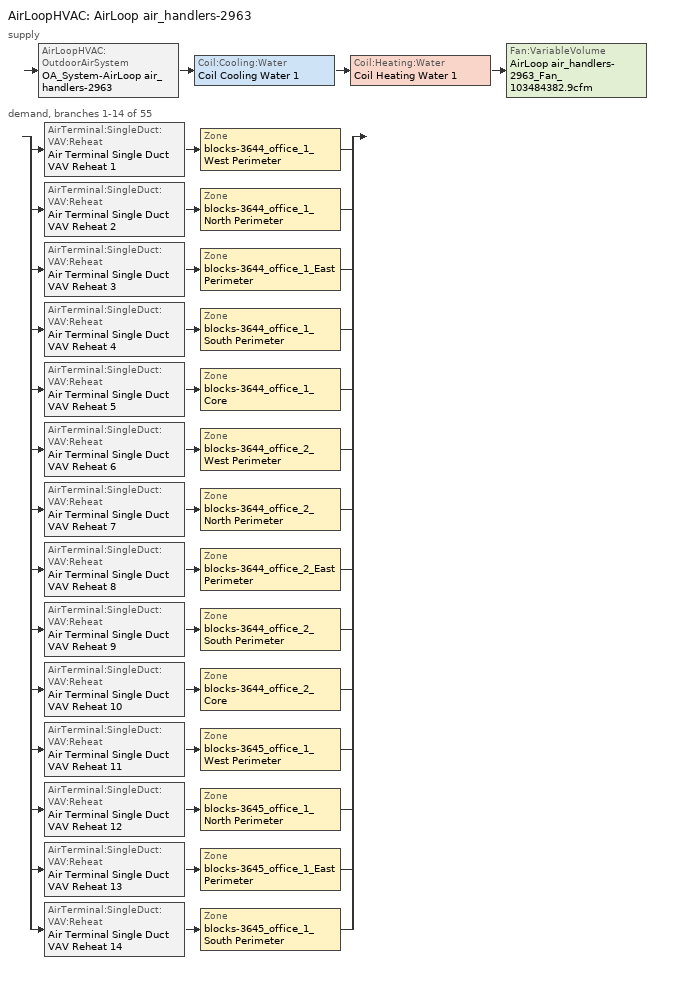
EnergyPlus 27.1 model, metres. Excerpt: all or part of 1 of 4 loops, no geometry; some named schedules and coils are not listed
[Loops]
AirLoopHVAC 'AirLoop air_handlers-2963'
 supply: AirLoopHVAC:OutdoorAirSystem 'OA_System-AirLoop air_handlers-2963' > Coil:Cooling:Water 'Coil Cooling Water 1' > Coil:Heating:Water 'Coil Heating Water 1' > Fan:VariableVolume 'AirLoop air_handlers-2963_Fan_103484382.9cfm'
 demand, branches 1-14 of 55: split
  | AirTerminal:SingleDuct:VAV:Reheat 'Air Terminal Single Duct VAV Reheat 1' > Zone 'blocks-3644_office_1_West Perimeter'
  | AirTerminal:SingleDuct:VAV:Reheat 'Air Terminal Single Duct VAV Reheat 2' > Zone 'blocks-3644_office_1_North Perimeter'
  | AirTerminal:SingleDuct:VAV:Reheat 'Air Terminal Single Duct VAV Reheat 3' > Zone 'blocks-3644_office_1_East Perimeter'
  | AirTerminal:SingleDuct:VAV:Reheat 'Air Terminal Single Duct VAV Reheat 4' > Zone 'blocks-3644_office_1_South Perimeter'
  | AirTerminal:SingleDuct:VAV:Reheat 'Air Terminal Single Duct VAV Reheat 5' > Zone 'blocks-3644_office_1_Core'
  | AirTerminal:SingleDuct:VAV:Reheat 'Air Terminal Single Duct VAV Reheat 6' > Zone 'blocks-3644_office_2_West Perimeter'
  | AirTerminal:SingleDuct:VAV:Reheat 'Air Terminal Single Duct VAV Reheat 7' > Zone 'blocks-3644_office_2_North Perimeter'
  | AirTerminal:SingleDuct:VAV:Reheat 'Air Terminal Single Duct VAV Reheat 8' > Zone 'blocks-3644_office_2_East Perimeter'
  | AirTerminal:SingleDuct:VAV:Reheat 'Air Terminal Single Duct VAV Reheat 9' > Zone 'blocks-3644_office_2_South Perimeter'
  | AirTerminal:SingleDuct:VAV:Reheat 'Air Terminal Single Duct VAV Reheat 10' > Zone 'blocks-3644_office_2_Core'
  | AirTerminal:SingleDuct:VAV:Reheat 'Air Terminal Single Duct VAV Reheat 11' > Zone 'blocks-3645_office_1_West Perimeter'
  | AirTerminal:SingleDuct:VAV:Reheat 'Air Terminal Single Duct VAV Reheat 12' > Zone 'blocks-3645_office_1_North Perimeter'
  | AirTerminal:SingleDuct:VAV:Reheat 'Air Terminal Single Duct VAV Reheat 13' > Zone 'blocks-3645_office_1_East Perimeter'
  | AirTerminal:SingleDuct:VAV:Reheat 'Air Terminal Single Duct VAV Reheat 14' > Zone 'blocks-3645_office_1_South Perimeter'
[DesignSpecification:OutdoorAir]
Office_Outdoor_Air_62.2_Multizone_Adjusted: Outdoor Air Method=Sum; Outdoor Air Flow per Person {m3/s-person}=0; Outdoor Air Flow per Zone Floor Area {m3/s-m2}=0.00053975; Outdoor Air Flow per Zone {m3/s}=0; Outdoor Air Flow Air Changes per Hour {1/hr}=0
[DesignSpecification:ZoneAirDistribution] Zone Air Distribution Effectiveness in Cooling Mode=1; Zone Air Distribution Effectiveness in Heating Mode=1
blocks-3644_office_1_Core Design Spec Zone Air Dist; blocks-3644_office_1_East Perimeter Design Spec Zone Air Dist; blocks-3644_office_1_North Perimeter Design Spec Zone Air Dist; blocks-3644_office_1_South Perimeter Design Spec Zone Air Dist; blocks-3644_office_1_West Perimeter Design Spec Zone Air Dist; blocks-3644_office_2_Core Design Spec Zone Air Dist; blocks-3644_office_2_East Perimeter Design Spec Zone Air Dist; blocks-3644_office_2_North Perimeter Design Spec Zone Air Dist; blocks-3644_office_2_South Perimeter Design Spec Zone Air Dist; blocks-3644_office_2_West Perimeter Design Spec Zone Air Dist; blocks-3645_office_1_Core Design Spec Zone Air Dist; blocks-3645_office_1_East Perimeter Design Spec Zone Air Dist; blocks-3645_office_1_North Perimeter Design Spec Zone Air Dist; blocks-3645_office_1_South Perimeter Design Spec Zone Air Dist; blocks-3645_office_1_West Perimeter Design Spec Zone Air Dist; blocks-3645_office_2_Core Design Spec Zone Air Dist; blocks-3645_office_2_East Perimeter Design Spec Zone Air Dist; blocks-3645_office_2_North Perimeter Design Spec Zone Air Dist; blocks-3645_office_2_South Perimeter Design Spec Zone Air Dist; blocks-3645_office_2_West Perimeter Design Spec Zone Air Dist; blocks-3645_office_3_Core Design Spec Zone Air Dist; blocks-3645_office_3_East Perimeter Design Spec Zone Air Dist; blocks-3645_office_3_North Perimeter Design Spec Zone Air Dist; blocks-3645_office_3_South Perimeter Design Spec Zone Air Dist; blocks-3645_office_3_West Perimeter Design Spec Zone Air Dist; blocks-3645_office_4_Core Design Spec Zone Air Dist; blocks-3645_office_4_East Perimeter Design Spec Zone Air Dist; blocks-3645_office_4_North Perimeter Design Spec Zone Air Dist; blocks-3645_office_4_South Perimeter Design Spec Zone Air Dist; blocks-3645_office_4_West Perimeter Design Spec Zone Air Dist; blocks-3645_office_5_Core Design Spec Zone Air Dist; blocks-3645_office_5_East Perimeter Design Spec Zone Air Dist
[Sizing:Zone] Zone Cooling Design Supply Air Temperature Input Method=TemperatureDifference; Zone Cooling Design Supply Air Temperature {C}=14; Zone Cooling Design Supply Air Temperature Difference {deltaC}=11.11; Zone Heating Design Supply Air Temperature Input Method=TemperatureDifference; Zone Heating Design Supply Air Temperature {C}=40; Zone Heating Design Supply Air Temperature Difference {deltaC}=11.11; Zone Cooling Design Supply Air Humidity Ratio {kgWater/kgDryAir}=0.0085; Zone Heating Design Supply Air Humidity Ratio {kgWater/kgDryAir}=0.008; Design Specification Outdoor Air Object=Office_Outdoor_Air_62.2_Multizone_Adjusted; Cooling Design Air Flow Method=DesignDay; Cooling Design Air Flow Rate {m3/s}=0; Cooling Minimum Air Flow per Zone Floor Area {m3/s-m2}=0.000762; Cooling Minimum Air Flow {m3/s}=0; Cooling Minimum Air Flow Fraction=0; Heating Design Air Flow Method=DesignDay; Heating Design Air Flow Rate {m3/s}=0; Heating Maximum Air Flow per Zone Floor Area {m3/s-m2}=0.002032; Heating Maximum Air Flow {m3/s}=0.141576; Heating Maximum Air Flow Fraction=0.3; Account for Dedicated Outdoor Air System=No; Dedicated Outdoor Air System Control Strategy=NeutralSupplyAir; Dedicated Outdoor Air Low Setpoint Temperature for Design {C}=autosize; Dedicated Outdoor Air High Setpoint Temperature for Design {C}=autosize; Zone Load Sizing Method=Sensible Load Only No Latent Load; Zone Latent Cooling Design Supply Air Humidity Ratio Input Method=HumidityRatioDifference; Zone Cooling Design Supply Air Humidity Ratio Difference {kgWater/kgDryAir}=0.005; Zone Latent Heating Design Supply Air Humidity Ratio Input Method=HumidityRatioDifference; Zone Humidification Design Supply Air Humidity Ratio Difference {kgWater/kgDryAir}=0.005
Name | Design Specification Zone Air Distribution Object
blocks-3644_office_1_Core | blocks-3644_office_1_Core Design Spec Zone Air Dist
blocks-3644_office_1_East Perimeter | blocks-3644_office_1_East Perimeter Design Spec Zone Air Dist
blocks-3644_office_1_North Perimeter | blocks-3644_office_1_North Perimeter Design Spec Zone Air Dist
blocks-3644_office_1_South Perimeter | blocks-3644_office_1_South Perimeter Design Spec Zone Air Dist
blocks-3644_office_1_West Perimeter | blocks-3644_office_1_West Perimeter Design Spec Zone Air Dist
blocks-3644_office_2_Core | blocks-3644_office_2_Core Design Spec Zone Air Dist
blocks-3644_office_2_East Perimeter | blocks-3644_office_2_East Perimeter Design Spec Zone Air Dist
blocks-3644_office_2_North Perimeter | blocks-3644_office_2_North Perimeter Design Spec Zone Air Dist
blocks-3644_office_2_South Perimeter | blocks-3644_office_2_South Perimeter Design Spec Zone Air Dist
blocks-3644_office_2_West Perimeter | blocks-3644_office_2_West Perimeter Design Spec Zone Air Dist
blocks-3645_office_1_East Perimeter | blocks-3645_office_1_East Perimeter Design Spec Zone Air Dist
blocks-3645_office_1_North Perimeter | blocks-3645_office_1_North Perimeter Design Spec Zone Air Dist
blocks-3645_office_1_South Perimeter | blocks-3645_office_1_South Perimeter Design Spec Zone Air Dist
blocks-3645_office_1_West Perimeter | blocks-3645_office_1_West Perimeter Design Spec Zone Air Dist
[Sizing:System]
AirLoop air_handlers-2963: Type of Load to Size On=Sensible; Design Outdoor Air Flow Rate {m3/s}=Autosize; Central Heating Maximum System Air Flow Ratio=0.3; Preheat Design Temperature {C}=7; Preheat Design Humidity Ratio {kgWater/kgDryAir}=0.008; Precool Design Temperature {C}=12.8; Precool Design Humidity Ratio {kgWater/kgDryAir}=0.008; Central Cooling Design Supply Air Temperature {C}=12.8; Central Heating Design Supply Air Temperature {C}=16.7; Type of Zone Sum to Use=NonCoincident; 100% Outdoor Air in Cooling=No; 100% Outdoor Air in Heating=No; Central Cooling Design Supply Air Humidity Ratio {kgWater/kgDryAir}=0.0085; Central Heating Design Supply Air Humidity Ratio {kgWater/kgDryAir}=0.008; Cooling Supply Air Flow Rate Method=DesignDay; Cooling Supply Air Flow Rate {m3/s}=0; Cooling Supply Air Flow Rate Per Floor Area {m3/s-m2}=0.00996765; Cooling Fraction of Autosized Cooling Supply Air Flow Rate=1; Cooling Supply Air Flow Rate Per Unit Cooling Capacity {m3/s-W}=3.94755e-05; Heating Supply Air Flow Rate Method=DesignDay; Heating Supply Air Flow Rate {m3/s}=0; Heating Supply Air Flow Rate Per Floor Area {m3/s-m2}=0.00996765; Heating Fraction of Autosized Heating Supply Air Flow Rate=1; Heating Fraction of Autosized Cooling Supply Air Flow Rate=1; Heating Supply Air Flow Rate Per Unit Heating Capacity {m3/s-W}=3.15882e-05; System Outdoor Air Method=ZoneSum; Zone Maximum Outdoor Air Fraction=1; Cooling Design Capacity Method=CoolingDesignCapacity; Cooling Design Capacity {W}=Autosize; Cooling Design Capacity Per Floor Area {W/m2}=234.7; Fraction of Autosized Cooling Design Capacity=1; Heating Design Capacity Method=HeatingDesignCapacity; Heating Design Capacity {W}=Autosize; Heating Design Capacity Per Floor Area {W/m2}=157; Fraction of Autosized Heating Design Capacity=1; Central Cooling Capacity Control Method=OnOff
[ZoneControl:Thermostat]
Name | Zone or ZoneList | Control Type Schedule | Control 1
blocks-3644_office_1_Core Thermostat | blocks-3644_office_1_Core | blocks-3644_office_1_Core Thermostat Schedule | Thermostat Setpoint Dual Setpoint 5
blocks-3644_office_1_East Perimeter Thermostat | blocks-3644_office_1_East Perimeter | blocks-3644_office_1_East Perimeter Thermostat Schedule | Thermostat Setpoint Dual Setpoint 3
blocks-3644_office_1_North Perimeter Thermostat | blocks-3644_office_1_North Perimeter | blocks-3644_office_1_North Perimeter Thermostat Schedule | Thermostat Setpoint Dual Setpoint 2
blocks-3644_office_1_South Perimeter Thermostat | blocks-3644_office_1_South Perimeter | blocks-3644_office_1_South Perimeter Thermostat Schedule | Thermostat Setpoint Dual Setpoint 4
blocks-3644_office_1_West Perimeter Thermostat | blocks-3644_office_1_West Perimeter | blocks-3644_office_1_West Perimeter Thermostat Schedule | Thermostat Setpoint Dual Setpoint 1
blocks-3644_office_2_Core Thermostat | blocks-3644_office_2_Core | blocks-3644_office_2_Core Thermostat Schedule | Thermostat Setpoint Dual Setpoint 10
blocks-3644_office_2_East Perimeter Thermostat | blocks-3644_office_2_East Perimeter | blocks-3644_office_2_East Perimeter Thermostat Schedule | Thermostat Setpoint Dual Setpoint 8
blocks-3644_office_2_North Perimeter Thermostat | blocks-3644_office_2_North Perimeter | blocks-3644_office_2_North Perimeter Thermostat Schedule | Thermostat Setpoint Dual Setpoint 7
blocks-3644_office_2_South Perimeter Thermostat | blocks-3644_office_2_South Perimeter | blocks-3644_office_2_South Perimeter Thermostat Schedule | Thermostat Setpoint Dual Setpoint 9
blocks-3644_office_2_West Perimeter Thermostat | blocks-3644_office_2_West Perimeter | blocks-3644_office_2_West Perimeter Thermostat Schedule | Thermostat Setpoint Dual Setpoint 6
blocks-3645_office_1_East Perimeter Thermostat | blocks-3645_office_1_East Perimeter | blocks-3645_office_1_East Perimeter Thermostat Schedule | Thermostat Setpoint Dual Setpoint 13
blocks-3645_office_1_North Perimeter Thermostat | blocks-3645_office_1_North Perimeter | blocks-3645_office_1_North Perimeter Thermostat Schedule | Thermostat Setpoint Dual Setpoint 12
blocks-3645_office_1_South Perimeter Thermostat | blocks-3645_office_1_South Perimeter | blocks-3645_office_1_South Perimeter Thermostat Schedule | Thermostat Setpoint Dual Setpoint 14
blocks-3645_office_1_West Perimeter Thermostat | blocks-3645_office_1_West Perimeter | blocks-3645_office_1_West Perimeter Thermostat Schedule | Thermostat Setpoint Dual Setpoint 11
[ThermostatSetpoint:DualSetpoint] Heating Setpoint Temperature Schedule=Office_Heating_Schedule; Cooling Setpoint Temperature Schedule=Office_Cooling_Schedule
Thermostat Setpoint Dual Setpoint 5; Thermostat Setpoint Dual Setpoint 3; Thermostat Setpoint Dual Setpoint 2; Thermostat Setpoint Dual Setpoint 4; Thermostat Setpoint Dual Setpoint 1; Thermostat Setpoint Dual Setpoint 10; Thermostat Setpoint Dual Setpoint 8; Thermostat Setpoint Dual Setpoint 7; Thermostat Setpoint Dual Setpoint 9; Thermostat Setpoint Dual Setpoint 6; Thermostat Setpoint Dual Setpoint 13; Thermostat Setpoint Dual Setpoint 12; Thermostat Setpoint Dual Setpoint 14; Thermostat Setpoint Dual Setpoint 11
[AirTerminal:SingleDuct:VAV:Reheat] Availability Schedule=Always_On; Maximum Air Flow Rate {m3/s}=Autosize; Zone Minimum Air Flow Input Method=Constant; Constant Minimum Air Flow Fraction=0.3; Fixed Minimum Air Flow Rate {m3/s}=0; Maximum Hot Water or Steam Flow Rate {m3/s}=Autosize; Minimum Hot Water or Steam Flow Rate {m3/s}=0; Convergence Tolerance=0.001; Damper Heating Action=Normal; Maximum Flow per Zone Floor Area During Reheat {m3/s-m2}=Autocalculate; Maximum Flow Fraction During Reheat=Autocalculate; Maximum Reheat Air Temperature {C}=35
Name | Reheat Coil
Air Terminal Single Duct VAV Reheat 5 | Coil Heating Water 6
Air Terminal Single Duct VAV Reheat 3 | Coil Heating Water 4
Air Terminal Single Duct VAV Reheat 2 | Coil Heating Water 3
Air Terminal Single Duct VAV Reheat 4 | Coil Heating Water 5
Air Terminal Single Duct VAV Reheat 1 | Coil Heating Water 2
Air Terminal Single Duct VAV Reheat 10 | Coil Heating Water 11
Air Terminal Single Duct VAV Reheat 8 | Coil Heating Water 9
Air Terminal Single Duct VAV Reheat 7 | Coil Heating Water 8
Air Terminal Single Duct VAV Reheat 9 | Coil Heating Water 10
Air Terminal Single Duct VAV Reheat 6 | Coil Heating Water 7
Air Terminal Single Duct VAV Reheat 13 | Coil Heating Water 14
Air Terminal Single Duct VAV Reheat 12 | Coil Heating Water 13
Air Terminal Single Duct VAV Reheat 14 | Coil Heating Water 15
Air Terminal Single Duct VAV Reheat 11 | Coil Heating Water 12
[Zone equipment]
blocks-3644_office_1_Core: Air Terminal Single Duct VAV Reheat 5
blocks-3644_office_1_East Perimeter: Air Terminal Single Duct VAV Reheat 3
blocks-3644_office_1_North Perimeter: Air Terminal Single Duct VAV Reheat 2
blocks-3644_office_1_South Perimeter: Air Terminal Single Duct VAV Reheat 4
blocks-3644_office_1_West Perimeter: Air Terminal Single Duct VAV Reheat 1
blocks-3644_office_2_Core: Air Terminal Single Duct VAV Reheat 10
blocks-3644_office_2_East Perimeter: Air Terminal Single Duct VAV Reheat 8
blocks-3644_office_2_North Perimeter: Air Terminal Single Duct VAV Reheat 7
blocks-3644_office_2_South Perimeter: Air Terminal Single Duct VAV Reheat 9
blocks-3644_office_2_West Perimeter: Air Terminal Single Duct VAV Reheat 6
blocks-3645_office_1_East Perimeter: Air Terminal Single Duct VAV Reheat 13
blocks-3645_office_1_North Perimeter: Air Terminal Single Duct VAV Reheat 12
blocks-3645_office_1_South Perimeter: Air Terminal Single Duct VAV Reheat 14
blocks-3645_office_1_West Perimeter: Air Terminal Single Duct VAV Reheat 11
[Fan:VariableVolume]
AirLoop air_handlers-2963_Fan_103484382.9cfm: Availability Schedule=AirLoop air_handlers-2963_Sched_Ruleset; Fan Total Efficiency=0.55575; Pressure Rise {Pa}=1338.67; Maximum Flow Rate {m3/s}=AutoSize; Fan Power Minimum Flow Rate Input Method=FixedFlowRate; Fan Power Minimum Flow Fraction=0; Fan Power Minimum Air Flow Rate {m3/s}=0; Motor Efficiency=0.855; Motor In Airstream Fraction=1; Fan Power Coefficient 1=0.0407599; Fan Power Coefficient 2=0.088045; Fan Power Coefficient 3=-0.0729261; Fan Power Coefficient 4=0.94374; Fan Power Coefficient 5=0
[Coil:Cooling:Water]
Coil Cooling Water 1: Availability Schedule=Always_On; Design Water Flow Rate {m3/s}=Autosize; Design Air Flow Rate {m3/s}=Autosize; Design Inlet Water Temperature {C}=Autosize; Design Inlet Air Temperature {C}=Autosize; Design Outlet Air Temperature {C}=Autosize; Design Inlet Air Humidity Ratio {kgWater/kgDryAir}=Autosize; Design Outlet Air Humidity Ratio {kgWater/kgDryAir}=Autosize; Type of Analysis=SimpleAnalysis; Heat Exchanger Configuration=CrossFlow
[Coil:Heating:Water]
Coil Heating Water 1: Availability Schedule=Always_On; U-Factor Times Area Value {W/K}=Autosize; Maximum Water Flow Rate {m3/s}=Autosize; Performance Input Method=UFactorTimesAreaAndDesignWaterFlowRate; Rated Capacity {W}=Autosize; Rated Inlet Water Temperature {C}=82.2; Rated Inlet Air Temperature {C}=16.6; Rated Outlet Water Temperature {C}=71.1; Rated Outlet Air Temperature {C}=32.2; Rated Ratio for Air and Water Convection=0.5
[Controller:WaterCoil] Control Variable=Temperature; Actuator Variable=Flow; Controller Convergence Tolerance {deltaC}=Autosize; Maximum Actuated Flow {m3/s}=Autosize; Minimum Actuated Flow {m3/s}=0
Name | Action
Controller Water Coil 2 | Reverse
Controller Water Coil 1 | Normal
[Controller:OutdoorAir]
Controller_OA-AirLoop air_handlers-2963: Minimum Outdoor Air Flow Rate {m3/s}=0; Maximum Outdoor Air Flow Rate {m3/s}=Autosize; Economizer Control Type=DifferentialDryBulb; Economizer Control Action Type=ModulateFlow; Economizer Maximum Limit Dry-Bulb Temperature {C}=28; Economizer Maximum Limit Enthalpy {J/kg}=64000; Economizer Minimum Limit Dry-Bulb Temperature {C}=-100; Lockout Type=LockoutWithHeating; Minimum Limit Type=FixedMinimum; Minimum Outdoor Air Schedule=Office_Occupancy_Schedule; Maximum Fraction of Outdoor Air Schedule=Economizer Efficiency Schedule; Mechanical Ventilation Controller=Controller_MV-AirLoop air_handlers-2963; High Humidity Control=No; Control High Indoor Humidity Based on Outdoor Humidity Ratio=Yes; Heat Recovery Bypass Control Type=BypassWhenWithinEconomizerLimits
[Controller:MechanicalVentilation]
Controller_MV-AirLoop air_handlers-2963: Office_Occupancy_Schedule, No, ZoneSum, blocks-3644_office_1_Core, Office_Outdoor_Air_62.2_Multizone_Adjusted, blocks-3644_office_1_Core Design Spec Zone Air Dist, blocks-3644_office_1_East Perimeter, Office_Outdoor_Air_62.2_Multizone_Adjusted, blocks-3644_office_1_East Perimeter Design Spec Zone Air Dist, blocks-3644_office_1_North Perimeter, Office_Outdoor_Air_62.2_Multizone_Adjusted, blocks-3644_office_1_North Perimeter Design Spec Zone Air Dist, blocks-3644_office_1_South Perimeter, Office_Outdoor_Air_62.2_Multizone_Adjusted, blocks-3644_office_1_South Perimeter Design Spec Zone Air Dist, blocks-3644_office_1_West Perimeter, Office_Outdoor_Air_62.2_Multizone_Adjusted, blocks-3644_office_1_West Perimeter Design Spec Zone Air Dist, blocks-3644_office_2_Core, Office_Outdoor_Air_62.2_Multizone_Adjusted, blocks-3644_office_2_Core Design Spec Zone Air Dist, blocks-3644_office_2_East Perimeter, Office_Outdoor_Air_62.2_Multizone_Adjusted, blocks-3644_office_2_East Perimeter Design Spec Zone Air Dist, blocks-3644_office_2_North Perimeter, Office_Outdoor_Air_62.2_Multizone_Adjusted, blocks-3644_office_2_North Perimeter Design Spec Zone Air Dist, blocks-3644_office_2_South Perimeter, Office_Outdoor_Air_62.2_Multizone_Adjusted, blocks-3644_office_2_South Perimeter Design Spec Zone Air Dist, blocks-3644_office_2_West Perimeter, Office_Outdoor_Air_62.2_Multizone_Adjusted, blocks-3644_office_2_West Perimeter Design Spec Zone Air Dist, blocks-3645_office_1_Core, Office_Outdoor_Air_62.2_Multizone_Adjusted, blocks-3645_office_1_Core Design Spec Zone Air Dist, blocks-3645_office_1_East Perimeter, Office_Outdoor_Air_62.2_Multizone_Adjusted, blocks-3645_office_1_East Perimeter Design Spec Zone Air Dist, blocks-3645_office_1_North Perimeter, Office_Outdoor_Air_62.2_Multizone_Adjusted, blocks-3645_office_1_North Perimeter Design Spec Zone Air Dist, blocks-3645_office_1_South Perimeter, Office_Outdoor_Air_62.2_Multizone_Adjusted, blocks-3645_office_1_South Perimeter Design Spec Zone Air Dist, blocks-3645_office_1_West Perimeter, Office_Outdoor_Air_62.2_Multizone_Adjusted, blocks-3645_office_1_West Perimeter Design Spec Zone Air Dist, blocks-3645_office_2_Core, Office_Outdoor_Air_62.2_Multizone_Adjusted, blocks-3645_office_2_Core Design Spec Zone Air Dist, blocks-3645_office_2_East Perimeter, Office_Outdoor_Air_62.2_Multizone_Adjusted, blocks-3645_office_2_East Perimeter Design Spec Zone Air Dist, blocks-3645_office_2_North Perimeter, Office_Outdoor_Air_62.2_Multizone_Adjusted, blocks-3645_office_2_North Perimeter Design Spec Zone Air Dist, blocks-3645_office_2_South Perimeter, Office_Outdoor_Air_62.2_Multizone_Adjusted, blocks-3645_office_2_South Perimeter Design Spec Zone Air Dist, blocks-3645_office_2_West Perimeter, Office_Outdoor_Air_62.2_Multizone_Adjusted, blocks-3645_office_2_West Perimeter Design Spec Zone Air Dist, blocks-3645_office_3_Core, Office_Outdoor_Air_62.2_Multizone_Adjusted, blocks-3645_office_3_Core Design Spec Zone Air Dist, blocks-3645_office_3_East Perimeter, Office_Outdoor_Air_62.2_Multizone_Adjusted, blocks-3645_office_3_East Perimeter Design Spec Zone Air Dist, blocks-3645_office_3_North Perimeter, Office_Outdoor_Air_62.2_Multizone_Adjusted, blocks-3645_office_3_North Perimeter Design Spec Zone Air Dist, blocks-3645_office_3_South Perimeter, Office_Outdoor_Air_62.2_Multizone_Adjusted, blocks-3645_office_3_South Perimeter Design Spec Zone Air Dist, blocks-3645_office_3_West Perimeter, Office_Outdoor_Air_62.2_Multizone_Adjusted, blocks-3645_office_3_West Perimeter Design Spec Zone Air Dist, blocks-3645_office_4_Core, Office_Outdoor_Air_62.2_Multizone_Adjusted, blocks-3645_office_4_Core Design Spec Zone Air Dist, blocks-3645_office_4_East Perimeter, Office_Outdoor_Air_62.2_Multizone_Adjusted, blocks-3645_office_4_East Perimeter Design Spec Zone Air Dist, blocks-3645_office_4_North Perimeter, Office_Outdoor_Air_62.2_Multizone_Adjusted, blocks-3645_office_4_North Perimeter Design Spec Zone Air Dist, blocks-3645_office_4_South Perimeter, Office_Outdoor_Air_62.2_Multizone_Adjusted, blocks-3645_office_4_South Perimeter Design Spec Zone Air Dist, blocks-3645_office_4_West Perimeter, Office_Outdoor_Air_62.2_Multizone_Adjusted, blocks-3645_office_4_West Perimeter Design Spec Zone Air Dist, blocks-3645_office_5_Core, Office_Outdoor_Air_62.2_Multizone_Adjusted, blocks-3645_office_5_Core Design Spec Zone Air Dist, blocks-3645_office_5_East Perimeter, Office_Outdoor_Air_62.2_Multizone_Adjusted, blocks-3645_office_5_East Perimeter Design Spec Zone Air Dist, blocks-3645_office_5_North Perimeter, Office_Outdoor_Air_62.2_Multizone_Adjusted, blocks-3645_office_5_North Perimeter Design Spec Zone Air Dist, blocks-3645_office_5_South Perimeter, Office_Outdoor_Air_62.2_Multizone_Adjusted, blocks-3645_office_5_South Perimeter Design Spec Zone Air Dist, blocks-3645_office_5_West Perimeter, Office_Outdoor_Air_62.2_Multizone_Adjusted, blocks-3645_office_5_West Perimeter Design Spec Zone Air Dist, blocks-3645_office_6_Core, Office_Outdoor_Air_62.2_Multizone_Adjusted, blocks-3645_office_6_Core Design Spec Zone Air Dist, blocks-3645_office_6_East Perimeter, Office_Outdoor_Air_62.2_Multizone_Adjusted, blocks-3645_office_6_East Perimeter Design Spec Zone Air Dist, blocks-3645_office_6_North Perimeter, Office_Outdoor_Air_62.2_Multizone_Adjusted, blocks-3645_office_6_North Perimeter Design Spec Zone Air Dist, blocks-3645_office_6_South Perimeter, Office_Outdoor_Air_62.2_Multizone_Adjusted, blocks-3645_office_6_South Perimeter Design Spec Zone Air Dist, blocks-3645_office_6_West Perimeter, Office_Outdoor_Air_62.2_Multizone_Adjusted, blocks-3645_office_6_West Perimeter Design Spec Zone Air Dist, blocks-3645_office_7_Core, Office_Outdoor_Air_62.2_Multizone_Adjusted, blocks-3645_office_7_Core Design Spec Zone Air Dist, blocks-3645_office_7_East Perimeter, Office_Outdoor_Air_62.2_Multizone_Adjusted, blocks-3645_office_7_East Perimeter Design Spec Zone Air Dist, blocks-3645_office_7_North Perimeter, Office_Outdoor_Air_62.2_Multizone_Adjusted, blocks-3645_office_7_North Perimeter Design Spec Zone Air Dist, blocks-3645_office_7_South Perimeter, Office_Outdoor_Air_62.2_Multizone_Adjusted, blocks-3645_office_7_South Perimeter Design Spec Zone Air Dist, blocks-3645_office_7_West Perimeter, Office_Outdoor_Air_62.2_Multizone_Adjusted, blocks-3645_office_7_West Perimeter Design Spec Zone Air Dist, blocks-3645_office_8_Core, Office_Outdoor_Air_62.2_Multizone_Adjusted, blocks-3645_office_8_Core Design Spec Zone Air Dist, blocks-3645_office_8_East Perimeter, Office_Outdoor_Air_62.2_Multizone_Adjusted, blocks-3645_office_8_East Perimeter Design Spec Zone Air Dist, blocks-3645_office_8_North Perimeter, Office_Outdoor_Air_62.2_Multizone_Adjusted, blocks-3645_office_8_North Perimeter Design Spec Zone Air Dist, blocks-3645_office_8_South Perimeter, Office_Outdoor_Air_62.2_Multizone_Adjusted, blocks-3645_office_8_South Perimeter Design Spec Zone Air Dist, blocks-3645_office_8_West Perimeter, Office_Outdoor_Air_62.2_Multizone_Adjusted, blocks-3645_office_8_West Perimeter Design Spec Zone Air Dist, blocks-3645_office_9_Core, Office_Outdoor_Air_62.2_Multizone_Adjusted, blocks-3645_office_9_Core Design Spec Zone Air Dist, blocks-3645_office_9_East Perimeter, Office_Outdoor_Air_62.2_Multizone_Adjusted, blocks-3645_office_9_East Perimeter Design Spec Zone Air Dist, blocks-3645_office_9_North Perimeter, Office_Outdoor_Air_62.2_Multizone_Adjusted, blocks-3645_office_9_North Perimeter Design Spec Zone Air Dist, blocks-3645_office_9_South Perimeter, Office_Outdoor_Air_62.2_Multizone_Adjusted, blocks-3645_office_9_South Perimeter Design Spec Zone Air Dist, blocks-3645_office_9_West Perimeter, Office_Outdoor_Air_62.2_Multizone_Adjusted, blocks-3645_office_9_West Perimeter Design Spec Zone Air Dist
[AirLoopHVAC]
AirLoop air_handlers-2963: Design Supply Air Flow Rate {m3/s}=AutoSize
[SetpointManager:MixedAir] Control Variable=Temperature
Setpoint Manager Mixed Air 1; Setpoint Manager Mixed Air 2; Setpoint Manager Mixed Air 3
[SetpointManager:Warmest]
Setpoint Manager Warmest 1: Control Variable=Temperature; HVAC Air Loop=AirLoop air_handlers-2963; Minimum Setpoint Temperature {C}=12.8; Maximum Setpoint Temperature {C}=15.6; Strategy=MaximumTemperature
